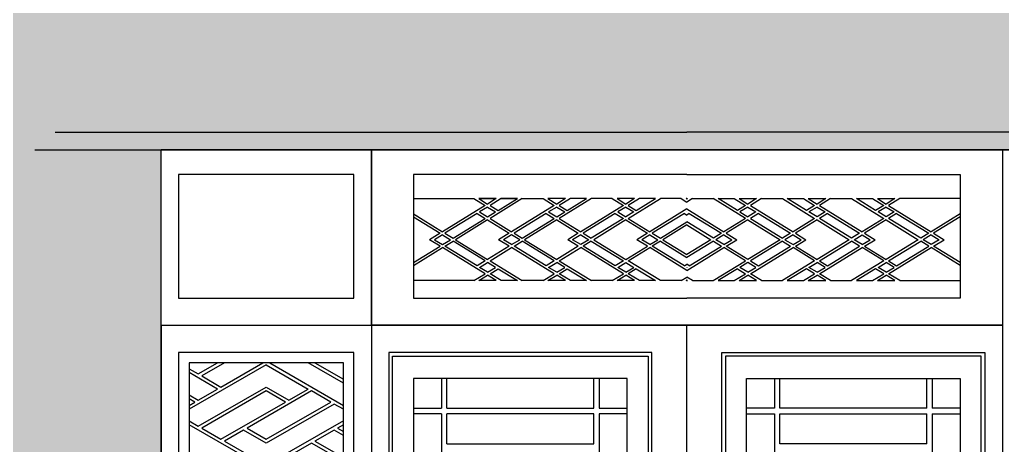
# Model space of a CAD drawing. Extents: x -59851 to 653804, y -249523 to 437614.
# Drawn here: x 318845 to 321649, y 366746 to 367959 of the extents above; entities that cross this region are included whole.
import ezdxf

# ---------------------------------------------------------------- set-up
doc = ezdxf.new("R2010")
doc.units = 0
doc.header["$LTSCALE"] = 1000
doc.header["$MEASUREMENT"] = 0
for name, color, linetype in [('A-材质分割线（横向）', 252, 'Continuous'), ('AE-WALL', 255, 'Continuous'), ('LABEL_PM', 7, 'Continuous'), ('PUB_HATCH', 8, 'Continuous'), ('WINDOW', 4, 'Continuous'), ('成品线脚', 151, 'Continuous')]:
    doc.layers.add(name, color=color, linetype=linetype)

# ---------------------------------------------------------------- blocks, each defined once
blk = doc.blocks.new('jjjgapbhn')
blk.add_wipeout([(114248.5, 288135), (114148.5, 288135), (114148.5, 288385), (121148.5, 288385), (121148.5, 288135), (121048.5, 288135), (121048.5, 284285), (121068.5, 284285), (121068.5, 284135), (121118.5, 284135), (121118.5, 283685), (114178.5, 283685), (114178.5, 284135), (114228.5, 284135), (114228.5, 284285), (114248.5, 284285)]).dxf.layer = 'LABEL_PM'
blk = doc.blocks.new('mentoupb')
blk.add_wipeout([(93177.7, 274685.5), (93077.7, 274685.5), (93077.7, 274935.5), (100077.7, 274935.5), (100077.7, 274685.5), (99977.7, 274685.5), (99977.7, 270835.5), (99997.7, 270835.5), (99997.7, 270685.5), (100047.7, 270685.5), (100047.7, 270235.5), (93107.7, 270235.5), (93107.7, 270685.5), (93157.7, 270685.5), (93157.7, 270835.5), (93177.7, 270835.5)]).dxf.layer = 'A-材质分割线（横向）'
blk = doc.blocks.new("jfdasjkj'")
at = {"layer": 'PUB_HATCH', "color": 8}
for p, q in [((-67710.5, 163814.4), (-67537.9, 163814.4)), ((-67710.5, 163814.4), (-67537.9, 163814.4)), ((-67540.6, 163814.4), (-67537.9, 163814.4)), ((-67537.9, 163814.4), (-67506, 163794.8)), ((-67523.9, 163814.4), (-67474.1, 163814.4)), ((-67523.9, 163814.4), (-67499, 163799.1)), ((-67474.1, 163814.4), (-67523.9, 163814.4)), ((-67474.1, 163814.4), (-67499, 163799.1)), ((-67460.1, 163814.4), (-67492, 163794.8)), ((-67400.1, 163814.4), (-67492, 163758)), ((-67469, 163780.7), (-67414.1, 163814.4)), ((-67460.1, 163814.4), (-67414.1, 163814.4)), ((-67414.1, 163814.4), (-67460.1, 163814.4)), ((-67400.1, 163814.4), (-67340.7, 163814.4)), ((-67340.7, 163814.4), (-67308.8, 163794.8)), ((-67326.7, 163814.4), (-67301.8, 163799.1)), ((-67276.9, 163814.4), (-67326.7, 163814.4)), ((-67276.9, 163814.4), (-67301.8, 163799.1)), ((-67262.9, 163814.4), (-67294.8, 163794.8)), ((-67202.9, 163814.4), (-67294.8, 163758)), ((-67271.8, 163780.7), (-67216.9, 163814.4)), ((-67216.9, 163814.4), (-67262.9, 163814.4)), ((-67143.6, 163814.4), (-67202.9, 163814.4)), ((-67143.6, 163814.4), (-67111.7, 163794.8)), ((-67129.6, 163814.4), (-67104.7, 163799.1)), ((-67079.8, 163814.4), (-67129.6, 163814.4)), ((-67079.8, 163814.4), (-67104.7, 163799.1)), ((-67065.8, 163814.4), (-67097.7, 163794.8)), ((-67097.7, 163758), (-67005.8, 163814.4)), ((-67074.7, 163780.7), (-67019.8, 163814.4)), ((-67019.8, 163814.4), (-67065.8, 163814.4)), ((-66946.4, 163814.4), (-67005.8, 163814.4)), ((-66946.4, 163814.4), (-66930.5, 163804.6)), ((-66932.4, 163814.4), (-66930.5, 163813.2)), ((-66930.5, 163814.4), (-66932.4, 163814.4)), ((-66928.6, 163814.4), (-66930.5, 163813.2)), ((-66914.6, 163814.4), (-66930.5, 163804.6)), ((-66930.5, 163814.4), (-66928.6, 163814.4)), ((-66914.6, 163814.4), (-66855.2, 163814.4)), ((-66763.3, 163758), (-66855.2, 163814.4)), ((-66786.3, 163780.7), (-66841.2, 163814.4)), ((-66841.2, 163814.4), (-66795.2, 163814.4)), ((-66795.2, 163814.4), (-66763.3, 163794.8)), ((-66781.2, 163814.4), (-66756.3, 163799.1)), ((-66781.2, 163814.4), (-66731.4, 163814.4)), ((-66731.4, 163814.4), (-66756.3, 163799.1)), ((-66717.4, 163814.4), (-66749.3, 163794.8)), ((-66717.4, 163814.4), (-66658.1, 163814.4)), ((-66658.1, 163814.4), (-66566.2, 163758)), ((-66589.2, 163780.7), (-66644.1, 163814.4)), ((-66644.1, 163814.4), (-66598.1, 163814.4)), ((-66589.2, 163780.7), (-66644.1, 163814.4)), ((-66644.1, 163814.4), (-66598.1, 163814.4)), ((-66598.1, 163814.4), (-66566.2, 163794.8)), ((-66598.1, 163814.4), (-66566.2, 163794.8)), ((-66584.1, 163814.4), (-66534.3, 163814.4)), ((-66584.1, 163814.4), (-66559.2, 163799.1)), ((-66584.1, 163814.4), (-66534.3, 163814.4)), ((-66584.1, 163814.4), (-66559.2, 163799.1)), ((-66584.1, 163814.4), (-66534.3, 163814.4)), ((-66584.1, 163814.4), (-66559.2, 163799.1)), ((-66534.3, 163814.4), (-66559.2, 163799.1)), ((-66534.3, 163814.4), (-66559.2, 163799.1)), ((-66534.3, 163814.4), (-66559.2, 163799.1)), ((-66520.3, 163814.4), (-66552.2, 163794.8)), ((-66520.3, 163814.4), (-66552.2, 163794.8)), ((-66520.3, 163814.4), (-66460.9, 163814.4)), ((-66460.9, 163814.4), (-66369, 163758)), ((-66392, 163780.7), (-66446.9, 163814.4)), ((-66446.9, 163814.4), (-66400.9, 163814.4)), ((-66400.9, 163814.4), (-66369, 163794.8)), ((-66400.9, 163814.4), (-66369, 163794.8)), ((-66386.9, 163814.4), (-66337.1, 163814.4)), ((-66386.9, 163814.4), (-66362, 163799.1)), ((-66386.9, 163814.4), (-66337.1, 163814.4)), ((-66386.9, 163814.4), (-66362, 163799.1)), ((-66337.1, 163814.4), (-66362, 163799.1)), ((-66337.1, 163814.4), (-66362, 163799.1)), ((-66323.1, 163814.4), (-66355, 163794.8)), ((-66150.5, 163814.4), (-66323.1, 163814.4)), ((-66150.5, 163814.4), (-66323.1, 163814.4)), ((-67506, 163794.8), (-67627.6, 163720.2)), ((-67506, 163794.8), (-67627.6, 163720.2)), ((-67506, 163794.8), (-67627.6, 163720.2)), ((-67499, 163790.5), (-67522, 163776.4)), ((-67499, 163790.5), (-67476, 163776.4)), ((-67492, 163794.8), (-67469, 163780.7)), ((-67308.8, 163794.8), (-67430.4, 163720.2)), ((-67301.8, 163790.5), (-67324.8, 163776.4)), ((-67301.8, 163790.5), (-67278.8, 163776.4)), ((-67294.8, 163794.8), (-67271.8, 163780.7)), ((-67111.7, 163794.8), (-67233.3, 163720.2)), ((-67104.7, 163790.5), (-67127.7, 163776.4)), ((-67104.7, 163790.5), (-67081.7, 163776.4)), ((-67097.7, 163794.8), (-67074.7, 163780.7)), ((-66930.5, 163785), (-67036.1, 163720.2)), ((-66930.5, 163785), (-66824.9, 163720.2)), ((-66763.3, 163794.8), (-66786.3, 163780.7)), ((-66756.3, 163790.5), (-66779.3, 163776.4)), ((-66756.3, 163790.5), (-66733.3, 163776.4)), ((-66749.3, 163794.8), (-66627.7, 163720.2)), ((-66566.2, 163794.8), (-66589.2, 163780.7)), ((-66566.2, 163794.8), (-66589.2, 163780.7)), ((-66566.2, 163794.8), (-66589.2, 163780.7)), ((-66559.2, 163790.5), (-66582.2, 163776.4)), ((-66559.2, 163790.5), (-66582.2, 163776.4)), ((-66559.2, 163790.5), (-66582.2, 163776.4)), ((-66559.2, 163790.5), (-66536.2, 163776.4)), ((-66559.2, 163790.5), (-66536.2, 163776.4)), ((-66559.2, 163790.5), (-66536.2, 163776.4)), ((-66552.2, 163794.8), (-66430.6, 163720.2)), ((-66369, 163794.8), (-66392, 163780.7)), ((-66369, 163794.8), (-66392, 163780.7)), ((-66362, 163790.5), (-66385, 163776.4)), ((-66362, 163790.5), (-66385, 163776.4)), ((-66362, 163790.5), (-66339, 163776.4)), ((-66362, 163790.5), (-66339, 163776.4)), ((-66355, 163794.8), (-66233.4, 163720.2)), ((-66355, 163794.8), (-66233.4, 163720.2)), ((-66355, 163794.8), (-66233.4, 163720.2)), ((-67710.5, 163771.1), (-67696.1, 163762.3)), ((-67710.5, 163771.1), (-67627.6, 163720.2)), ((-67710.5, 163762.5), (-67634.6, 163715.9)), ((-67529, 163772.1), (-67620.6, 163715.9)), ((-67597.6, 163701.8), (-67506, 163758)), ((-67499, 163753.7), (-67590.6, 163697.5)), ((-67529, 163772.1), (-67506, 163758)), ((-67522, 163776.4), (-67499, 163762.3)), ((-67499, 163762.3), (-67476, 163776.4)), ((-67499, 163753.7), (-67437.4, 163715.9)), ((-67492, 163758), (-67430.4, 163720.2)), ((-67331.8, 163772.1), (-67423.4, 163715.9)), ((-67400.4, 163701.8), (-67308.8, 163758)), ((-67301.8, 163753.7), (-67393.4, 163697.5)), ((-67331.8, 163772.1), (-67308.8, 163758)), ((-67324.8, 163776.4), (-67301.8, 163762.3)), ((-67301.8, 163762.3), (-67278.8, 163776.4)), ((-67301.8, 163753.7), (-67240.3, 163715.9)), ((-67294.8, 163758), (-67233.3, 163720.2)), ((-67134.7, 163772.1), (-67226.3, 163715.9)), ((-67111.7, 163758), (-67203.3, 163701.8)), ((-67104.7, 163753.7), (-67196.3, 163697.5)), ((-67134.7, 163772.1), (-67111.7, 163758)), ((-67127.7, 163776.4), (-67104.7, 163762.3)), ((-67081.7, 163776.4), (-67104.7, 163762.3)), ((-67104.7, 163753.7), (-67043.1, 163715.9)), ((-67097.7, 163758), (-67036.1, 163720.2)), ((-66937.5, 163772.1), (-67029.1, 163715.9)), ((-66937.5, 163772.1), (-66930.5, 163767.8)), ((-66930.5, 163776.4), (-66930.5, 163776.4)), ((-66930.5, 163776.4), (-66930.5, 163776.4)), ((-66930.5, 163776.4), (-66930.5, 163776.4)), ((-66930.5, 163776.4), (-66930.5, 163776.4)), ((-66923.5, 163772.1), (-66930.5, 163767.8)), ((-66923.5, 163772.1), (-66831.9, 163715.9)), ((-66763.3, 163758), (-66824.9, 163720.2)), ((-66756.3, 163753.7), (-66817.9, 163715.9)), ((-66779.3, 163776.4), (-66756.3, 163762.3)), ((-66733.3, 163776.4), (-66756.3, 163762.3)), ((-66756.3, 163753.7), (-66664.7, 163697.5)), ((-66726.3, 163772.1), (-66749.3, 163758)), ((-66749.3, 163758), (-66657.7, 163701.8)), ((-66726.3, 163772.1), (-66634.7, 163715.9)), ((-66566.2, 163758), (-66627.7, 163720.2)), ((-66566.2, 163758), (-66627.7, 163720.2)), ((-66559.2, 163753.7), (-66620.7, 163715.9)), ((-66559.2, 163753.7), (-66620.7, 163715.9)), ((-66559.2, 163762.3), (-66582.2, 163776.4)), ((-66559.2, 163762.3), (-66582.2, 163776.4)), ((-66559.2, 163762.3), (-66582.2, 163776.4)), ((-66536.2, 163776.4), (-66559.2, 163762.3)), ((-66536.2, 163776.4), (-66559.2, 163762.3)), ((-66536.2, 163776.4), (-66559.2, 163762.3)), ((-66559.2, 163753.7), (-66467.6, 163697.5)), ((-66559.2, 163753.7), (-66467.6, 163697.5)), ((-66559.2, 163753.7), (-66467.6, 163697.5)), ((-66529.2, 163772.1), (-66552.2, 163758)), ((-66529.2, 163772.1), (-66552.2, 163758)), ((-66460.6, 163701.8), (-66552.2, 163758)), ((-66529.2, 163772.1), (-66437.6, 163715.9)), ((-66369, 163758), (-66430.6, 163720.2)), ((-66369, 163758), (-66430.6, 163720.2)), ((-66362, 163753.7), (-66423.6, 163715.9)), ((-66362, 163753.7), (-66423.6, 163715.9)), ((-66362, 163762.3), (-66385, 163776.4)), ((-66362, 163762.3), (-66385, 163776.4)), ((-66339, 163776.4), (-66362, 163762.3)), ((-66339, 163776.4), (-66362, 163762.3)), ((-66362, 163753.7), (-66270.4, 163697.5)), ((-66332, 163772.1), (-66355, 163758)), ((-66263.4, 163701.8), (-66355, 163758)), ((-66332, 163772.1), (-66240.4, 163715.9)), ((-66150.5, 163771.1), (-66233.4, 163720.2)), ((-66150.5, 163762.5), (-66226.4, 163715.9)), ((-67006.1, 163701.8), (-66930.5, 163748.2)), ((-66930.5, 163739.6), (-66999.1, 163697.5)), ((-66854.9, 163701.8), (-66930.5, 163748.2)), ((-66930.5, 163739.6), (-66861.9, 163697.5)), ((-67634.6, 163715.9), (-67664.6, 163697.5)), ((-67634.6, 163679.1), (-67664.6, 163697.5)), ((-67627.6, 163711.6), (-67650.6, 163697.5)), ((-67650.6, 163697.5), (-67627.6, 163683.4)), ((-67627.6, 163711.6), (-67604.6, 163697.5)), ((-67627.6, 163683.4), (-67604.6, 163697.5)), ((-67620.6, 163715.9), (-67597.6, 163701.8)), ((-67590.6, 163697.5), (-67499, 163641.3)), ((-67437.4, 163715.9), (-67467.4, 163697.5)), ((-67437.4, 163679.1), (-67467.4, 163697.5)), ((-67430.4, 163711.6), (-67453.4, 163697.5)), ((-67430.4, 163683.4), (-67453.4, 163697.5)), ((-67407.4, 163697.5), (-67430.4, 163711.6)), ((-67430.4, 163683.4), (-67407.4, 163697.5)), ((-67423.4, 163715.9), (-67400.4, 163701.8)), ((-67393.4, 163697.5), (-67301.8, 163641.3)), ((-67240.3, 163715.9), (-67270.3, 163697.5)), ((-67240.3, 163679.1), (-67270.3, 163697.5)), ((-67233.3, 163711.6), (-67256.3, 163697.5)), ((-67233.3, 163683.4), (-67256.3, 163697.5)), ((-67233.3, 163711.6), (-67210.3, 163697.5)), ((-67210.3, 163697.5), (-67233.3, 163683.4)), ((-67226.3, 163715.9), (-67203.3, 163701.8)), ((-67196.3, 163697.5), (-67104.7, 163641.3)), ((-67043.1, 163715.9), (-67073.1, 163697.5)), ((-67043.1, 163679.1), (-67073.1, 163697.5)), ((-67036.1, 163711.6), (-67059.1, 163697.5)), ((-67036.1, 163683.4), (-67059.1, 163697.5)), ((-67036.1, 163711.6), (-67013.1, 163697.5)), ((-67036.1, 163683.4), (-67013.1, 163697.5)), ((-67029.1, 163715.9), (-67006.1, 163701.8)), ((-66999.1, 163697.5), (-66930.5, 163655.4)), ((-66861.9, 163697.5), (-66930.5, 163655.4)), ((-66831.9, 163715.9), (-66854.9, 163701.8)), ((-66824.9, 163711.6), (-66847.9, 163697.5)), ((-66824.9, 163683.4), (-66847.9, 163697.5)), ((-66824.9, 163711.6), (-66801.9, 163697.5)), ((-66824.9, 163683.4), (-66801.9, 163697.5)), ((-66817.9, 163715.9), (-66787.9, 163697.5)), ((-66817.9, 163679.1), (-66787.9, 163697.5)), ((-66664.7, 163697.5), (-66756.3, 163641.3)), ((-66634.7, 163715.9), (-66657.7, 163701.8)), ((-66627.7, 163711.6), (-66650.7, 163697.5)), ((-66650.7, 163697.5), (-66627.7, 163683.4)), ((-66627.7, 163711.6), (-66604.7, 163697.5)), ((-66627.7, 163711.6), (-66604.7, 163697.5)), ((-66627.7, 163683.4), (-66604.7, 163697.5)), ((-66627.7, 163683.4), (-66604.7, 163697.5)), ((-66620.7, 163715.9), (-66590.7, 163697.5)), ((-66620.7, 163715.9), (-66590.7, 163697.5)), ((-66620.7, 163679.1), (-66590.7, 163697.5)), ((-66620.7, 163679.1), (-66590.7, 163697.5)), ((-66467.6, 163697.5), (-66559.2, 163641.3)), ((-66467.6, 163697.5), (-66559.2, 163641.3)), ((-66467.6, 163697.5), (-66559.2, 163641.3)), ((-66437.6, 163715.9), (-66460.6, 163701.8)), ((-66453.6, 163697.5), (-66430.6, 163711.6)), ((-66430.6, 163683.4), (-66453.6, 163697.5)), ((-66430.6, 163711.6), (-66407.6, 163697.5)), ((-66430.6, 163711.6), (-66407.6, 163697.5)), ((-66430.6, 163683.4), (-66407.6, 163697.5)), ((-66430.6, 163683.4), (-66407.6, 163697.5)), ((-66423.6, 163715.9), (-66393.6, 163697.5)), ((-66423.6, 163715.9), (-66393.6, 163697.5)), ((-66423.6, 163679.1), (-66393.6, 163697.5)), ((-66423.6, 163679.1), (-66393.6, 163697.5)), ((-66270.4, 163697.5), (-66362, 163641.3)), ((-66240.4, 163715.9), (-66263.4, 163701.8)), ((-66233.4, 163711.6), (-66256.4, 163697.5)), ((-66233.4, 163683.4), (-66256.4, 163697.5)), ((-66233.4, 163711.6), (-66210.4, 163697.5)), ((-66210.4, 163697.5), (-66233.4, 163683.4)), ((-66226.4, 163715.9), (-66196.4, 163697.5)), ((-66226.4, 163679.1), (-66196.4, 163697.5)), ((-67710.5, 163632.5), (-67634.6, 163679.1)), ((-67710.5, 163623.9), (-67627.6, 163674.8)), ((-67506, 163600.2), (-67627.6, 163674.8)), ((-67620.6, 163679.1), (-67597.6, 163693.2)), ((-67529, 163622.9), (-67620.6, 163679.1)), ((-67506, 163637), (-67597.6, 163693.2)), ((-67437.4, 163679.1), (-67499, 163641.3)), ((-67492, 163637), (-67430.4, 163674.8)), ((-67308.8, 163600.2), (-67430.4, 163674.8)), ((-67423.4, 163679.1), (-67400.4, 163693.2)), ((-67331.8, 163622.9), (-67423.4, 163679.1)), ((-67308.8, 163637), (-67400.4, 163693.2)), ((-67240.3, 163679.1), (-67301.8, 163641.3)), ((-67294.8, 163637), (-67233.3, 163674.8)), ((-67111.7, 163600.2), (-67233.3, 163674.8)), ((-67203.3, 163693.2), (-67226.3, 163679.1)), ((-67134.7, 163622.9), (-67226.3, 163679.1)), ((-67203.3, 163693.2), (-67111.7, 163637)), ((-67104.7, 163641.3), (-67043.1, 163679.1)), ((-67097.7, 163637), (-67036.1, 163674.8)), ((-66930.5, 163610), (-67036.1, 163674.8)), ((-67006.1, 163693.2), (-67029.1, 163679.1)), ((-66937.5, 163622.9), (-67029.1, 163679.1)), ((-67006.1, 163693.2), (-66930.5, 163646.8)), ((-66854.9, 163693.2), (-66930.5, 163646.8)), ((-66930.5, 163610), (-66824.9, 163674.8)), ((-66923.5, 163622.9), (-66831.9, 163679.1)), ((-66854.9, 163693.2), (-66831.9, 163679.1)), ((-66763.3, 163637), (-66824.9, 163674.8)), ((-66756.3, 163641.3), (-66817.9, 163679.1)), ((-66657.7, 163693.2), (-66749.3, 163637)), ((-66749.3, 163600.2), (-66627.7, 163674.8)), ((-66726.3, 163622.9), (-66634.7, 163679.1)), ((-66657.7, 163693.2), (-66634.7, 163679.1)), ((-66566.2, 163637), (-66627.7, 163674.8)), ((-66566.2, 163637), (-66627.7, 163674.8)), ((-66620.7, 163679.1), (-66559.2, 163641.3)), ((-66620.7, 163679.1), (-66559.2, 163641.3)), ((-66552.2, 163637), (-66460.6, 163693.2)), ((-66552.2, 163600.2), (-66430.6, 163674.8)), ((-66529.2, 163622.9), (-66437.6, 163679.1)), ((-66437.6, 163679.1), (-66460.6, 163693.2)), ((-66369, 163637), (-66430.6, 163674.8)), ((-66369, 163637), (-66430.6, 163674.8)), ((-66423.6, 163679.1), (-66362, 163641.3)), ((-66423.6, 163679.1), (-66362, 163641.3)), ((-66355, 163637), (-66263.4, 163693.2)), ((-66355, 163600.2), (-66233.4, 163674.8)), ((-66332, 163622.9), (-66240.4, 163679.1)), ((-66240.4, 163679.1), (-66263.4, 163693.2)), ((-66150.5, 163623.9), (-66233.4, 163674.8)), ((-66150.5, 163632.5), (-66226.4, 163679.1)), ((-67506, 163637), (-67529, 163622.9)), ((-67522, 163618.6), (-67499, 163632.7)), ((-67499, 163604.5), (-67522, 163618.6)), ((-67476, 163618.6), (-67499, 163632.7)), ((-67499, 163604.5), (-67476, 163618.6)), ((-67492, 163637), (-67400.1, 163580.7)), ((-67492, 163600.2), (-67469, 163614.3)), ((-67469, 163614.3), (-67414.1, 163580.7)), ((-67308.8, 163637), (-67331.8, 163622.9)), ((-67324.8, 163618.6), (-67301.8, 163632.7)), ((-67301.8, 163604.5), (-67324.8, 163618.6)), ((-67278.8, 163618.6), (-67301.8, 163632.7)), ((-67301.8, 163604.5), (-67278.8, 163618.6)), ((-67294.8, 163637), (-67202.9, 163580.7)), ((-67294.8, 163600.2), (-67271.8, 163614.3)), ((-67271.8, 163614.3), (-67216.9, 163580.7)), ((-67111.7, 163637), (-67134.7, 163622.9)), ((-67127.7, 163618.6), (-67104.7, 163632.7)), ((-67104.7, 163604.5), (-67127.7, 163618.6)), ((-67104.7, 163632.7), (-67081.7, 163618.6)), ((-67104.7, 163604.5), (-67081.7, 163618.6)), ((-67005.8, 163580.7), (-67097.7, 163637)), ((-67074.7, 163614.3), (-67097.7, 163600.2)), ((-67074.7, 163614.3), (-67019.8, 163580.7)), ((-66937.5, 163622.9), (-66930.5, 163627.3)), ((-66923.5, 163622.9), (-66930.5, 163627.3)), ((-66930.5, 163618.7), (-66930.5, 163618.6)), ((-66930.5, 163618.7), (-66930.5, 163618.6)), ((-66930.5, 163618.6), (-66930.5, 163618.6)), ((-66930.5, 163618.6), (-66930.5, 163618.6)), ((-66855.2, 163580.7), (-66763.3, 163637)), ((-66786.3, 163614.3), (-66841.2, 163580.7)), ((-66786.3, 163614.3), (-66763.3, 163600.2)), ((-66756.3, 163632.7), (-66779.3, 163618.6)), ((-66756.3, 163604.5), (-66779.3, 163618.6)), ((-66733.3, 163618.6), (-66756.3, 163632.7)), ((-66756.3, 163604.5), (-66733.3, 163618.6)), ((-66749.3, 163637), (-66726.3, 163622.9)), ((-66566.2, 163637), (-66658.1, 163580.7)), ((-66589.2, 163614.3), (-66644.1, 163580.7)), ((-66589.2, 163614.3), (-66644.1, 163580.7)), ((-66566.2, 163600.2), (-66589.2, 163614.3)), ((-66566.2, 163600.2), (-66589.2, 163614.3)), ((-66566.2, 163600.2), (-66589.2, 163614.3)), ((-66582.2, 163618.6), (-66559.2, 163632.7)), ((-66582.2, 163618.6), (-66559.2, 163632.7)), ((-66582.2, 163618.6), (-66559.2, 163632.7)), ((-66559.2, 163604.5), (-66582.2, 163618.6)), ((-66559.2, 163604.5), (-66582.2, 163618.6)), ((-66559.2, 163604.5), (-66582.2, 163618.6)), ((-66536.2, 163618.6), (-66559.2, 163632.7)), ((-66536.2, 163618.6), (-66559.2, 163632.7)), ((-66536.2, 163618.6), (-66559.2, 163632.7)), ((-66559.2, 163604.5), (-66536.2, 163618.6)), ((-66559.2, 163604.5), (-66536.2, 163618.6)), ((-66559.2, 163604.5), (-66536.2, 163618.6)), ((-66552.2, 163637), (-66529.2, 163622.9)), ((-66552.2, 163637), (-66529.2, 163622.9)), ((-66369, 163637), (-66460.9, 163580.7)), ((-66392, 163614.3), (-66446.9, 163580.7)), ((-66369, 163600.2), (-66392, 163614.3)), ((-66369, 163600.2), (-66392, 163614.3)), ((-66385, 163618.6), (-66362, 163632.7)), ((-66385, 163618.6), (-66362, 163632.7)), ((-66362, 163604.5), (-66385, 163618.6)), ((-66362, 163604.5), (-66385, 163618.6)), ((-66339, 163618.6), (-66362, 163632.7)), ((-66339, 163618.6), (-66362, 163632.7)), ((-66362, 163604.5), (-66339, 163618.6)), ((-66362, 163604.5), (-66339, 163618.6)), ((-66355, 163637), (-66332, 163622.9)), ((-67537.9, 163580.7), (-67506, 163600.2)), ((-67523.9, 163580.7), (-67499, 163595.9)), ((-67474.1, 163580.7), (-67499, 163595.9)), ((-67460.1, 163580.7), (-67492, 163600.2)), ((-67340.7, 163580.7), (-67308.8, 163600.2)), ((-67326.7, 163580.7), (-67301.8, 163595.9)), ((-67276.9, 163580.7), (-67301.8, 163595.9)), ((-67262.9, 163580.7), (-67294.8, 163600.2)), ((-67143.6, 163580.7), (-67111.7, 163600.2)), ((-67129.6, 163580.7), (-67104.7, 163595.9)), ((-67079.8, 163580.7), (-67104.7, 163595.9)), ((-67065.8, 163580.7), (-67097.7, 163600.2)), ((-66946.4, 163580.7), (-66930.5, 163590.4)), ((-66914.6, 163580.7), (-66930.5, 163590.4)), ((-66795.2, 163580.7), (-66763.3, 163600.2)), ((-66781.2, 163580.7), (-66756.3, 163595.9)), ((-66731.4, 163580.7), (-66756.3, 163595.9)), ((-66717.4, 163580.7), (-66749.3, 163600.2)), ((-66598.1, 163580.7), (-66566.2, 163600.2)), ((-66598.1, 163580.7), (-66566.2, 163600.2)), ((-66584.1, 163580.7), (-66559.2, 163595.9)), ((-66584.1, 163580.7), (-66559.2, 163595.9)), ((-66584.1, 163580.7), (-66559.2, 163595.9)), ((-66534.3, 163580.7), (-66559.2, 163595.9)), ((-66534.3, 163580.7), (-66559.2, 163595.9)), ((-66534.3, 163580.7), (-66559.2, 163595.9)), ((-66520.3, 163580.7), (-66552.2, 163600.2)), ((-66520.3, 163580.7), (-66552.2, 163600.2)), ((-66400.9, 163580.7), (-66369, 163600.2)), ((-66400.9, 163580.7), (-66369, 163600.2)), ((-66386.9, 163580.7), (-66362, 163595.9)), ((-66386.9, 163580.7), (-66362, 163595.9)), ((-66337.1, 163580.7), (-66362, 163595.9)), ((-66337.1, 163580.7), (-66362, 163595.9)), ((-66323.1, 163580.7), (-66355, 163600.2)), ((-67537.9, 163580.7), (-67710.5, 163580.7)), ((-67537.9, 163580.7), (-67710.5, 163580.7)), ((-67537.9, 163580.7), (-67540.6, 163580.7)), ((-67474.1, 163580.7), (-67523.9, 163580.7)), ((-67474.1, 163580.7), (-67523.9, 163580.7)), ((-67414.1, 163580.7), (-67460.1, 163580.7)), ((-67414.1, 163580.7), (-67460.1, 163580.7)), ((-67340.7, 163580.7), (-67400.1, 163580.7)), ((-67276.9, 163580.7), (-67326.7, 163580.7)), ((-67216.9, 163580.7), (-67262.9, 163580.7)), ((-67143.6, 163580.7), (-67202.9, 163580.7)), ((-67079.8, 163580.7), (-67129.6, 163580.7)), ((-67019.8, 163580.7), (-67065.8, 163580.7)), ((-66946.4, 163580.7), (-67005.8, 163580.7)), ((-66932.4, 163580.7), (-66930.5, 163581.9)), ((-66930.5, 163580.7), (-66932.4, 163580.7)), ((-66928.6, 163580.7), (-66930.5, 163581.9)), ((-66930.5, 163580.7), (-66928.6, 163580.7)), ((-66914.6, 163580.7), (-66855.2, 163580.7)), ((-66841.2, 163580.7), (-66795.2, 163580.7)), ((-66781.2, 163580.7), (-66731.4, 163580.7)), ((-66717.4, 163580.7), (-66658.1, 163580.7)), ((-66644.1, 163580.7), (-66598.1, 163580.7)), ((-66644.1, 163580.7), (-66598.1, 163580.7)), ((-66584.1, 163580.7), (-66534.3, 163580.7)), ((-66584.1, 163580.7), (-66534.3, 163580.7)), ((-66584.1, 163580.7), (-66534.3, 163580.7)), ((-66520.3, 163580.7), (-66460.9, 163580.7)), ((-66446.9, 163580.7), (-66400.9, 163580.7)), ((-66386.9, 163580.7), (-66337.1, 163580.7)), ((-66386.9, 163580.7), (-66337.1, 163580.7)), ((-66323.1, 163580.7), (-66150.5, 163580.7)), ((-66323.1, 163580.7), (-66150.5, 163580.7)), ((-67630.5, 163301.9), (-67630.5, 163216.9)), ((-67615.5, 163216.9), (-67615.5, 163301.9)), ((-67195.5, 163216.9), (-67195.5, 163301.9)), ((-67180.5, 163301.9), (-67180.5, 163216.9)), ((-66680.5, 163301.9), (-66680.5, 163216.9)), ((-66665.5, 163216.9), (-66665.5, 163301.9)), ((-66245.5, 163216.9), (-66245.5, 163301.9)), ((-66230.5, 163301.9), (-66230.5, 163216.9)), ((-67710.5, 163216.9), (-67630.5, 163216.9)), ((-67630.5, 163200.9), (-67710.5, 163200.9)), ((-67630.5, 163200.9), (-67630.5, 161341.4)), ((-67615.5, 163216.9), (-67195.5, 163216.9)), ((-67615.5, 163115.9), (-67615.5, 163200.9)), ((-67195.5, 163200.9), (-67615.5, 163200.9)), ((-67195.5, 163115.9), (-67195.5, 163200.9)), ((-67180.5, 163216.9), (-67100.5, 163216.9)), ((-67180.5, 163200.9), (-67180.5, 161341.4)), ((-67100.5, 163200.9), (-67180.5, 163200.9)), ((-66680.5, 163216.9), (-66760.5, 163216.9)), ((-66760.5, 163200.9), (-66680.5, 163200.9)), ((-66680.5, 163200.9), (-66680.5, 161341.4)), ((-66245.5, 163216.9), (-66665.5, 163216.9)), ((-66665.5, 163200.9), (-66245.5, 163200.9)), ((-66665.5, 163115.9), (-66665.5, 163200.9)), ((-66245.5, 163115.9), (-66245.5, 163200.9)), ((-66150.5, 163216.9), (-66230.5, 163216.9)), ((-66230.5, 163200.9), (-66150.5, 163200.9)), ((-66230.5, 163200.9), (-66230.5, 161341.4)), ((-67615.5, 163115.9), (-67195.5, 163115.9)), ((-66245.5, 163115.9), (-66665.5, 163115.9))]:
    blk.add_line(p, q, dxfattribs=at)
at = {"layer": 'WINDOW'}
for p, q in [((-66930.5, 163953.5), (-68430.5, 163953.5)), ((-68430.5, 163453.8), (-68430.5, 163953.5)), ((-67830.5, 163953.5), (-67830.5, 163453.8)), ((-67830.5, 163453.8), (-67830.5, 163953.5)), ((-66930.5, 163953.5), (-65430.5, 163953.5)), ((-66030.5, 163953.5), (-66030.5, 163453.8)), ((-68380.5, 163883.5), (-68380.5, 163531.2)), ((-67880.5, 163883.5), (-68380.5, 163883.5)), ((-67880.5, 163531.2), (-67880.5, 163883.5)), ((-67710.5, 163883.5), (-67710.5, 163531.2)), ((-66930.5, 163883.5), (-67710.5, 163883.5)), ((-66930.5, 163883.5), (-66150.5, 163883.5)), ((-66150.5, 163883.5), (-66150.5, 163531.2)), ((-68380.5, 163531.2), (-67880.5, 163531.2)), ((-67710.5, 163531.2), (-66930.5, 163531.2)), ((-66150.5, 163531.2), (-66930.5, 163531.2)), ((-68430.5, 163453.8), (-68430.5, 160953.5)), ((-68430.5, 163453.8), (-67830.5, 163453.8)), ((-67830.5, 163453.8), (-67830.5, 163453.7)), ((-67828.2, 163453.8), (-67830.5, 163453.8)), ((-67830.5, 163453.7), (-67830.5, 163453.8)), ((-67830.5, 163453.7), (-67830.5, 160953.5)), ((-67830.5, 163453.7), (-67830.5, 160953.5)), ((-67830.5, 163453.7), (-67828.2, 163453.7)), ((-66930.5, 163453.8), (-67828.2, 163453.8)), ((-67828.2, 163453.8), (-67828.2, 163453.7)), ((-67828.2, 163453.7), (-66930.5, 163453.7)), ((-66930.5, 163453.8), (-66032.8, 163453.8)), ((-66032.8, 163453.7), (-66930.5, 163453.7)), ((-66930.5, 160953.5), (-66930.5, 163453.7)), ((-66930.5, 160953.5), (-66930.5, 163453.7)), ((-66032.8, 163453.8), (-66030.5, 163453.8)), ((-66032.8, 163453.8), (-66032.8, 163453.7)), ((-66030.5, 163453.7), (-66032.8, 163453.7)), ((-66030.5, 163453.8), (-66030.5, 163453.7)), ((-66030.5, 163453.7), (-66030.5, 160953.5)), ((-67780.5, 163376.3), (-67780.5, 161166)), ((-67030.5, 163376.3), (-67780.5, 163376.3)), ((-67770.5, 161176.7), (-67770.5, 163365.6)), ((-67770.5, 163365.6), (-67040.5, 163365.6)), ((-67040.5, 163365.6), (-67040.5, 161176.7)), ((-67030.5, 161166), (-67030.5, 163376.3)), ((-66830.5, 163376.3), (-66080.5, 163376.3)), ((-66830.5, 161166), (-66830.5, 163376.3)), ((-66820.5, 163365.6), (-66820.5, 161176.7)), ((-66090.5, 163365.6), (-66820.5, 163365.6)), ((-66090.5, 161176.7), (-66090.5, 163365.6)), ((-66080.5, 163376.3), (-66080.5, 161166))]:
    blk.add_line(p, q, dxfattribs=at)
for points in [[(-68430.5, 163953.5), (-65430.5, 163953.5), (-65430.5, 160953.5), (-68430.5, 160953.5)], [(-67880.5, 163376.3), (-68380.5, 163376.3), (-68380.5, 161081), (-67880.5, 161081)], [(-67910.5, 163346.3), (-68350.5, 163346.3), (-68350.5, 161111), (-67910.5, 161111)], [(-67710.5, 161240.4), (-67100.5, 161240.4), (-67100.5, 163301.9), (-67710.5, 163301.9)], [(-66150.5, 161240.4), (-66760.5, 161240.4), (-66760.5, 163301.9), (-66150.5, 163301.9)]]:
    blk.add_lwpolyline(points, close=True, dxfattribs=at)
at = {"layer": '成品线脚'}
for p, q in [((-66930.5, 163453.7), (-66930.5, 163453.8)), ((-66930.5, 163453.7), (-66930.5, 163453.8)), ((-68380.5, 163376.3), (-68380.5, 161081)), ((-67880.5, 161081), (-67880.5, 163376.3))]:
    blk.add_line(p, q, dxfattribs=at)
at = {"layer": '成品线脚', "color": 8}
for p, q in [((-67880.5, 163376.3), (-68380.5, 163376.3)), ((-68269.5, 163346.3), (-68350.5, 163346.3)), ((-68130.4, 163340.7), (-68350.5, 163214.1)), ((-68324.3, 163314.7), (-68269.5, 163346.3)), ((-68249.9, 163346.3), (-68314.5, 163309.1)), ((-68249.9, 163346.3), (-68269.5, 163346.3)), ((-68259.7, 163277.6), (-68140, 163346.3)), ((-68140, 163346.3), (-68249.9, 163346.3)), ((-68120.7, 163346.3), (-68140, 163346.3)), ((-68130.4, 163340.7), (-68011.1, 163271.9)), ((-68011.1, 163346.3), (-68120.7, 163346.3)), ((-68120.7, 163346.3), (-67910.5, 163225.3)), ((-67910.5, 163288.4), (-68011.1, 163346.3)), ((-67991.5, 163346.3), (-68011.1, 163346.3)), ((-67991.5, 163346.3), (-67910.5, 163299.7)), ((-68350.5, 163329.8), (-68324.3, 163314.7)), ((-68269.5, 163271.9), (-68350.5, 163318.5)), ((-68314.5, 163309.1), (-68259.7, 163277.6)), ((-68324.3, 163166), (-68130.5, 163277.6)), ((-68130.5, 163277.6), (-68065.9, 163240.4)), ((-67710.5, 163301.9), (-67710.5, 163216.9)), ((-67615.5, 163301.9), (-67630.5, 163301.9)), ((-67195.5, 163301.9), (-67615.5, 163301.9)), ((-67180.5, 163301.9), (-67195.5, 163301.9)), ((-67100.5, 163301.9), (-67180.5, 163301.9)), ((-67100.5, 163216.9), (-67100.5, 163301.9)), ((-66760.5, 163301.9), (-66680.5, 163301.9)), ((-66760.5, 163216.9), (-66760.5, 163301.9)), ((-66680.5, 163301.9), (-66665.5, 163301.9)), ((-66665.5, 163301.9), (-66245.5, 163301.9)), ((-66245.5, 163301.9), (-66230.5, 163301.9)), ((-66150.5, 163301.9), (-66150.5, 163216.9)), ((-68350.5, 163255.5), (-68324.3, 163240.4)), ((-68324.3, 163240.4), (-68269.5, 163271.9)), ((-68130.5, 163266.3), (-68314.5, 163160.4)), ((-68001.3, 163266.3), (-68185.3, 163160.4)), ((-68075.7, 163234.8), (-68130.5, 163266.3)), ((-68065.9, 163240.4), (-68011.1, 163271.9)), ((-67946.5, 163234.8), (-68001.3, 163266.3)), ((-68334.1, 163234.8), (-68350.5, 163244.2)), ((-68350.5, 163225.3), (-68334.1, 163234.8)), ((-68259.7, 163128.9), (-68075.7, 163234.8)), ((-68130.5, 163128.9), (-67946.5, 163234.8)), ((-67936.7, 163229.1), (-68130.5, 163117.6)), ((-67910.5, 163214.1), (-67936.7, 163229.1)), ((-67710.5, 163216.9), (-67710.5, 163200.9)), ((-67710.5, 163200.9), (-67710.5, 161341.4)), ((-67100.5, 163200.9), (-67100.5, 163216.9)), ((-67100.5, 161341.4), (-67100.5, 163200.9)), ((-66760.5, 163200.9), (-66760.5, 163216.9)), ((-66760.5, 161341.4), (-66760.5, 163200.9)), ((-66150.5, 163216.9), (-66150.5, 163200.9)), ((-66150.5, 163200.9), (-66150.5, 161341.4)), ((-68350.5, 163181.1), (-68324.3, 163166)), ((-68140.3, 163048.9), (-68350.5, 163169.8)), ((-67910.5, 163181.1), (-68130.5, 163054.5)), ((-67910.5, 163169.8), (-67926.9, 163160.4)), ((-68314.5, 163160.4), (-68259.7, 163128.9)), ((-68195.1, 163154.8), (-68249.9, 163123.2)), ((-68130.5, 163117.6), (-68195.1, 163154.8)), ((-68185.3, 163160.4), (-68130.5, 163128.9)), ((-67936.7, 163154.8), (-67991.5, 163123.2)), ((-67910.5, 163139.7), (-67936.7, 163154.8)), ((-67926.9, 163160.4), (-67910.5, 163151)), ((-68249.9, 163123.2), (-68130.5, 163054.5)), ((-68001.3, 163117.6), (-68120.7, 163048.9)), ((-67946.5, 163086.1), (-68001.3, 163117.6)), ((-67991.5, 163123.2), (-67910.5, 163076.6))]:
    blk.add_line(p, q, dxfattribs=at)
blk = doc.blocks.new('mentoudong')
at = {"layer": 'PUB_HATCH'}
h = blk.add_hatch(dxfattribs=at)
h.set_pattern_fill('大理石', color=8, scale=150)
h.set_pattern_definition([(41.987212, (29188.43, 23133.25), (899.999987, 675.000015), [14.4146, -3012.6508]), (68.19859, (28974.14, 23110.75), (450, 1350), [51.9284, -3583.0579]), (60.945396, (28963.43, 23085.03), (449.99997, 675.000019), [22.0621, -4610.9713]), (90, (28974.14, 23104.3), (450, -3e-14), [6.4286, -668.5714]), (71.56505, (29184.14, 23120.4), (9e-07, 675), [13.5526, -1409.4723]), (171.469234, (29184.14, 23120.39), (-449.999999, 4e-06), [21.6683, -4528.6749]), (79.215702, (29154.14, 23078.604), (450.000002, 2700.000001), [45.8091, -4764.1415]), (62.132996, (28815.57, 23284.318), (1799.9999781, 3375.0000132), [105.4419, -22037.34735]), (0, (28822.05, 23383.3), (0, 675), [0, -450]), (64.983107, (29113.428, 23506.104), (900.0000023, 2024.9999986), [70.9412, -7377.8841]), (81.4391104, (29286.999, 23239.318), (899.99999845, 6074.9999617), [100.7656, -21060.0027]), (82.874984, (29038.428, 23300.39), (449.999973, 3375.0000034), [51.8288, -10832.2191]), (76.75948, (28993.428, 23158.96), (450.0000044, 2024.9999984), [112.2702, -11676.0978]), (0, (28923.3, 23159.3), (0, 675), [0, -450]), (0, (28930.5, 23152.06), (0, 675), [0, -450]), (0, (28981.1, 23188.2), (0, 675), [0, -450]), (0, (28966.66, 23267.7), (0, 675), [0, -450]), (59.036243, (29019.142, 23268.247), (449.999964, 675.0000194), [37.4847, -7834.3002]), (0, (29038.4, 23299.14), (0, 675), [0, -450]), (0, (28981.1, 23274.9), (0, 675), [0, -450]), (0, (29002.8, 23318.25), (0, 675), [0, -450]), (0, (28981.1, 23253.2), (0, 675), [0, -450]), (50.19443, (29242, 23207.175), (450, 675), [16.7363, -3497.8761]), (90, (29242, 23187.9), (450, -3e-14), [19.2857, -655.7143]), (43.66778, (29218.428, 23165.39), (1350.000001, 1349.9999974), [32.5862, -6810.5214]), (90, (29218.43, 23158.96), (450, -3e-14), [6.4286, -668.5714]), (39.80557, (29199.14, 23142.89), (899.999979, 675.000027), [25.1044, -5246.8141]), (0, (29132.96, 23188.2), (0, 675), [0, -450]), (0, (29243, 23208.6), (0, 675), [0, -450]), (0, (29243, 23208.6), (0, 675), [0, -450]), (29.357753, (29252.71, 23220.03), (1349.999997, 675.000004), [39.3376, -4091.1133]), (0, (29241.4, 23253.2), (0, 675), [0, -450]), (146.309932, (29113.43, 23506.104), (-900.000006, 674.999988), [46.3571, -4821.1371]), (8.130102, (29064.142, 23416.104), (4499.9999683, 674.999996), [45.4569, -9500.4846]), (47.862405, (28963.428, 23403.247), (1800.0000008, 2024.9999981), [60.6849, -12683.13705]), (14.620874, (28864.856, 23377.532), (2699.9999926, 675.0000282), [101.8703, -10594.5075]), (0, (28901.6, 23419.4), (0, 675), [0, -450]), (18.43495, (29044.856, 23351.82), (1800, 674.999998), [20.3289, -4248.7459]), (16.699244, (29064.14, 23358.25), (449.99999, 4e-05), [11.186, -2337.8829]), (101.093723, (29074.856, 23361.46), (-900.0000079, 4724.9999558), [55.6834, -11637.8244]), (0, (29017.3, 23390.5), (0, 675), [0, -450]), (0, (29063.9, 23417.4), (0, 675), [0, -450]), (0, (29002.8, 23339.9), (0, 675), [0, -450]), (0, (28945, 23484.44), (0, 675), [0, -450]), (0, (28923.3, 23455.54), (0, 675), [0, -450]), (44.144903, (29038.428, 23496.46), (1350.0000023, 1350), [50.7658, -10610.0559]), (54.582945, (29004.142, 23448.247), (450.0000013, 674.9999973), [59.1619, -12364.8318]), (0, (29039, 23496.9), (0, 675), [0, -450]), (0, (28973.9, 23462.8), (0, 675), [0, -450]), (0, (29039, 23496.9), (0, 675), [0, -450]), (0, (29004.2, 23447.2), (0, 675), [0, -450]), (75.068583, (29109.14, 23422.53), (450, 2025), [16.633, -3476.3063]), (90, (29113.43, 23438.6), (450, -3e-14), [67.5, -607.5]), (50.19443, (29192.71, 23721.46), (450, 675), [16.7363, -3497.8761]), (0, (29067.9, 23578.4), (0, 675), [0, -450]), (0, (29082.35, 23571.15), (0, 675), [0, -450]), (0, (29024.5, 23585.6), (0, 675), [0, -450]), (0, (29096.8, 23665.1), (0, 675), [0, -450]), (53.130102, (29143.428, 23625.032), (450.0000006, 674.9999996), [32.1429, -6717.857]), (90, (29143.43, 23570.4), (450, -3e-14), [54.6429, -620.3571]), (0, (29143.5, 23571.5), (0, 675), [0, -450]), (23.19859, (29177.71, 23715.03), (1350, 675), [16.3195, -3410.7784]), (66.03751, (29173.43, 23705.39), (450, 1350), [10.5523, -2205.4406]), (66.03751, (29169.14, 23695.75), (450, 1350), [10.5523, -2205.4406]), (81.869898, (29162.713, 23650.747), (450.000002, 3375.0000003), [45.4569, -9500.4846]), (90, (29203.43, 23734.3), (450, -3e-14), [16.0714, -658.9286]), (0, (29154, 23756.8), (0, 675), [0, -450])])
h.paths.add_polyline_path([(128791.1, 303043.8), (128891.1, 303043.8), (128891.1, 303293.8), (121891.1, 303293.8), (121891.1, 303043.8), (121991.1, 303043.8), (121991.1, 299193.8), (121971.1, 299193.8), (121971.1, 299043.8), (121921.1, 299043.8), (121921.1, 298593.8), (123891.1, 298593.8), (123891.1, 301593.8), (126891.1, 301593.8), (126891.1, 298593.8), (128861.1, 298593.8), (128861.1, 299043.8), (128811.1, 299043.8), (128811.1, 299193.8), (128791.1, 299193.8)])
at = {"layer": 'AE-WALL'}
for p, q in [((123588.7, 301643.8), (125391.1, 301643.8)), ((127193.5, 301643.8), (125391.1, 301643.8)), ((123530.6, 301593.8), (125391.1, 301593.8)), ((127251.6, 301593.8), (125391.1, 301593.8))]:
    blk.add_line(p, q, dxfattribs=at)
at = {"layer": 'PUB_HATCH'}
blk.add_blockref("jfdasjkj'", (192321.6, 137640.3), dxfattribs=at)

msp = doc.modelspace()

# ---------------------------------------------------------------- block references
at = {"layer": 'LABEL_PM'}
msp.add_blockref('jjjgapbhn', (203100.1, 80902.9), dxfattribs=at)

# ---------------------------------------------------------------- next in the draw order: block references
at = {"layer": 'A-材质分割线（横向）'}
msp.add_blockref('mentoupb', (224171, 94352.3), dxfattribs=at)

# ---------------------------------------------------------------- next in the draw order: block references
at = {"layer": 'LABEL_PM'}
msp.add_blockref('mentoudong', (195357.5, 65994, 0), dxfattribs=at)

doc.saveas('drawing.dxf')
